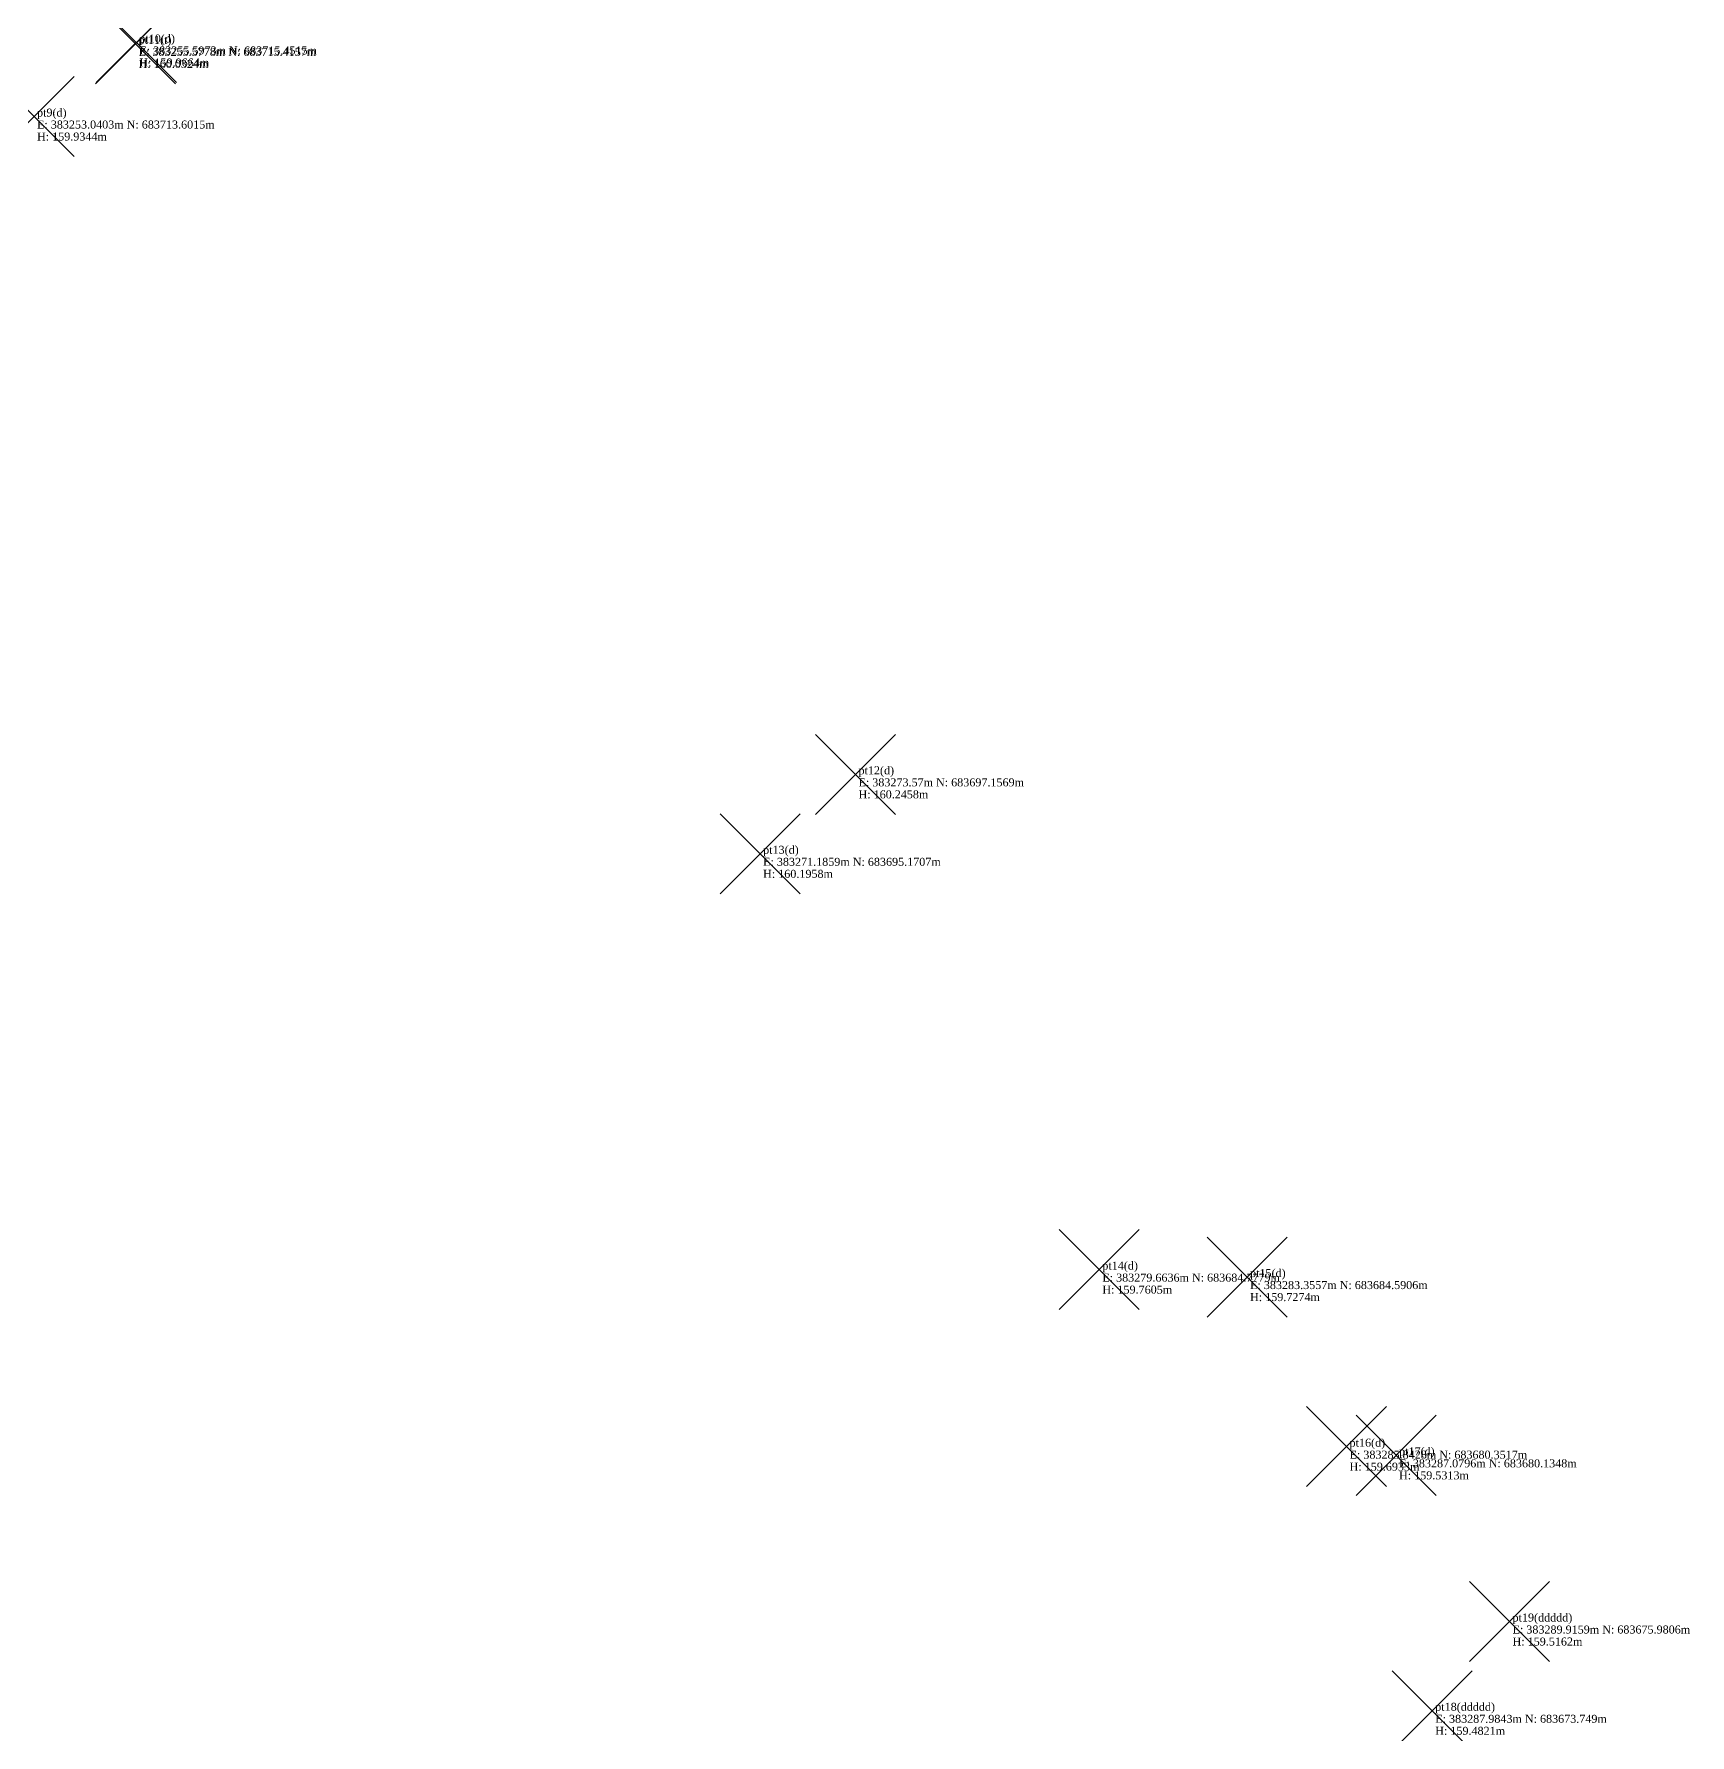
# Model space of a CAD drawing. Header units: millimetres. Extents: x 383225.2 to 383294.4, y 683673.1 to 683761.1.
# Drawn here: x 383253.04 to 383294.43, y 683673.14 to 683715.66 of the extents above; entities that cross this region are included whole.
import ezdxf

# ---------------------------------------------------------------- set-up
doc = ezdxf.new("R2010")
doc.units = ezdxf.units.MM
doc.header["$PDMODE"] = 3
doc.styles.get("Standard").update_dxf_attribs({"font": 'times.ttf'})

msp = doc.modelspace()

# ---------------------------------------------------------------- linework, layer by layer
at = {"layer": 'Survey.td2'}
for p in [(383255.578, 683715.416, 160.032), (383255.597, 683715.452, 159.966), (383253.04, 683713.601, 159.934), (383273.57, 683697.157, 160.246), (383271.186, 683695.171, 160.196), (383279.664, 683684.778, 159.76), (383283.356, 683684.591, 159.727), (383285.843, 683680.352, 159.693), (383287.08, 683680.135, 159.531), (383289.916, 683675.981, 159.516), (383287.984, 683673.749, 159.482)]:
    msp.add_point(p, dxfattribs=at)

# ---------------------------------------------------------------- texts
at = {"layer": 'Survey.td2_Mark'}
for s, p in [(' pt11(t)', (383255.578, 683715.416)), (' pt10(d)', (383255.597, 683715.452)), (' E: 383255.5778m N: 683715.4157m', (383255.578, 683715.116, 160.032)), (' H: 160.0324m', (383255.578, 683714.816, 160.032)), (' E: 383255.5973m N: 683715.4515m', (383255.597, 683715.152, 159.966)), (' H: 159.9664m', (383255.597, 683714.852, 159.966)), (' pt9(d)', (383253.04, 683713.601)), (' E: 383253.0403m N: 683713.6015m', (383253.04, 683713.301, 159.934)), (' H: 159.9344m', (383253.04, 683713.001, 159.934)), (' pt12(d)', (383273.57, 683697.157)), (' E: 383273.57m N: 683697.1569m', (383273.57, 683696.857, 160.246)), (' H: 160.2458m', (383273.57, 683696.557, 160.246)), (' pt13(d)', (383271.186, 683695.171)), (' E: 383271.1859m N: 683695.1707m', (383271.186, 683694.871, 160.196)), (' H: 160.1958m', (383271.186, 683694.571, 160.196)), (' pt14(d)', (383279.664, 683684.778)), (' pt15(d)', (383283.356, 683684.591)), (' E: 383279.6636m N: 683684.7779m', (383279.664, 683684.478, 159.76)), (' H: 159.7605m', (383279.664, 683684.178, 159.76)), (' E: 383283.3557m N: 683684.5906m', (383283.356, 683684.291, 159.727)), (' H: 159.7274m', (383283.356, 683683.991, 159.727)), (' pt16(d)', (383285.843, 683680.352)), (' E: 383285.8428m N: 683680.3517m', (383285.843, 683680.052, 159.693)), (' pt17(d)', (383287.08, 683680.135)), (' H: 159.6933m', (383285.843, 683679.752, 159.693)), (' E: 383287.0796m N: 683680.1348m', (383287.08, 683679.835, 159.531)), (' H: 159.5313m', (383287.08, 683679.535, 159.531)), (' pt19(ddddd)', (383289.916, 683675.981)), (' E: 383289.9159m N: 683675.9806m', (383289.916, 683675.681, 159.516)), (' H: 159.5162m', (383289.916, 683675.381, 159.516)), (' pt18(ddddd)', (383287.984, 683673.749)), (' E: 383287.9843m N: 683673.749m', (383287.984, 683673.449, 159.482)), (' H: 159.4821m', (383287.984, 683673.149, 159.482))]:
    msp.add_text(s, height=0.2, dxfattribs=at).set_placement(p)

doc.saveas('drawing.dxf')
